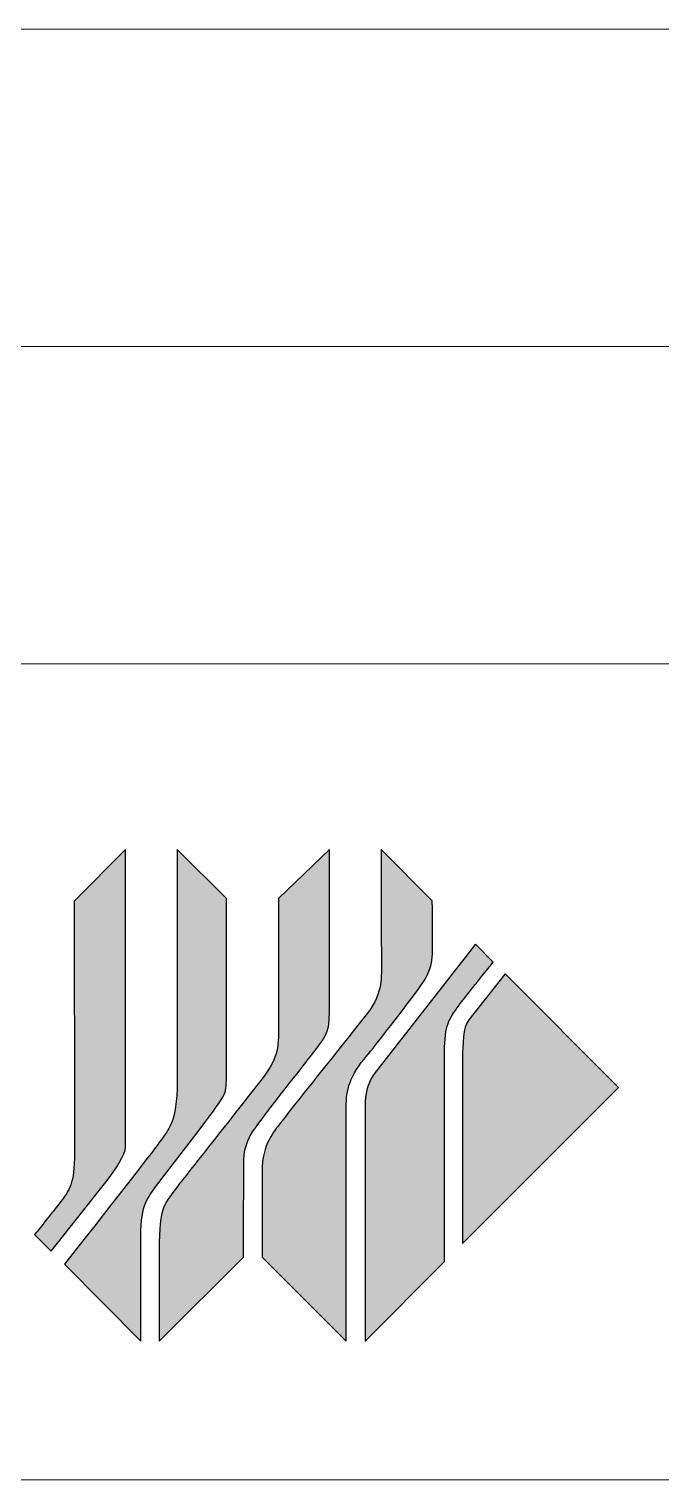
# Model space of a CAD drawing. Header units: millimetres. Extents: x 0 to 297, y 0 to 210.
# Drawn here: x 246.16 to 260.08, y 43 to 75 of the extents above; entities that cross this region are included whole.
import ezdxf

# ---------------------------------------------------------------- set-up
doc = ezdxf.new("R2010")
doc.units = ezdxf.units.MM

# ---------------------------------------------------------------- blocks, each defined once
blk = doc.blocks.new('块6')
at = {"linetype": 'Continuous', "true_color": 0x0080ff}
h = blk.add_hatch(color=150, dxfattribs=at)
edge = h.paths.add_edge_path(flags=0)
edge.add_line((1.0995, 2.1456), (0.862, 1.9071))
edge.add_spline(control_points=[(0.862, 1.9071), (0.8635, 1.2265), (0.8642, 0.8383), (0.8642, 0.7426)], knot_values=[0.777778, 0.777778, 0.777778, 0.777778, 1, 1, 1, 1], weights=[1, 1, 1, 1], degree=3, periodic=0)
edge.add_spline(control_points=[(0.8642, 0.7426), (0.8642, 0.5994), (0.8382, 0.5683), (0.8009, 0.519)], knot_values=[0.666667, 0.666667, 0.666667, 0.666667, 0.777778, 0.777778, 0.777778, 0.777778], weights=[1, 1, 1, 1], degree=3, periodic=0)
edge.add_spline(control_points=[(0.8009, 0.519), (0.776, 0.486), (0.7357, 0.435), (0.6798, 0.3658)], knot_values=[0.555556, 0.555556, 0.555556, 0.555556, 0.666667, 0.666667, 0.666667, 0.666667], weights=[1, 1, 1, 1], degree=3, periodic=0)
edge.add_line((0.6798, 0.3658), (0.7568, 0.2892))
edge.add_line((0.7568, 0.2892), (1.0192, 0.6216))
edge.add_spline(control_points=[(1.0192, 0.6216), (1.0531, 0.6657), (1.0995, 0.7376), (1.0995, 0.7701)], knot_values=[0.222222, 0.222222, 0.222222, 0.222222, 0.333333, 0.333333, 0.333333, 0.333333], weights=[1, 1, 1, 1], degree=3, periodic=0)
edge.add_line((1.0995, 0.7701), (1.0995, 2.1456))
h = blk.add_hatch(color=150, dxfattribs=at)
edge = h.paths.add_edge_path(flags=0)
edge.add_line((1.5656, 1.9192), (1.3382, 2.1456))
edge.add_line((1.3382, 2.1456), (1.3382, 1.0738))
edge.add_spline(control_points=[(1.3382, 1.0738), (1.3382, 0.8808), (1.2952, 0.8484), (1.2602, 0.7972)], knot_values=[0.727273, 0.727273, 0.727273, 0.727273, 0.818182, 0.818182, 0.818182, 0.818182], weights=[1, 1, 1, 1], degree=3, periodic=0)
edge.add_spline(control_points=[(1.2602, 0.7972), (1.236, 0.7632), (1.0886, 0.5737), (0.8179, 0.2289)], knot_values=[0.636364, 0.636364, 0.636364, 0.636364, 0.727273, 0.727273, 0.727273, 0.727273], weights=[1, 1, 1, 1], degree=3, periodic=0)
edge.add_line((0.8179, 0.2289), (1.1697, -0.1269))
edge.add_line((1.1697, -0.1269), (1.1697, 0.3585))
edge.add_spline(control_points=[(1.1697, 0.3585), (1.1697, 0.5087), (1.207, 0.538), (1.2375, 0.5856)], knot_values=[0.363636, 0.363636, 0.363636, 0.363636, 0.454545, 0.454545, 0.454545, 0.454545], weights=[1, 1, 1, 1], degree=3, periodic=0)
edge.add_line((1.2375, 0.5856), (1.4242, 0.8279))
edge.add_spline(control_points=[(1.4242, 0.8279), (1.5644, 1.016), (1.5656, 1.0089), (1.5656, 1.0908)], knot_values=[0.181818, 0.181818, 0.181818, 0.181818, 0.272727, 0.272727, 0.272727, 0.272727], weights=[1, 1, 1, 1], degree=3, periodic=0)
edge.add_line((1.5656, 1.0908), (1.5656, 1.9192))
h = blk.add_hatch(color=150, dxfattribs=at)
edge = h.paths.add_edge_path(flags=0)
edge.add_spline(control_points=[(1.3495, 0.6011), (1.2771, 0.5005), (1.2556, 0.5055), (1.2556, 0.2907)], knot_values=[0.307692, 0.307692, 0.307692, 0.307692, 0.384615, 0.384615, 0.384615, 0.384615], weights=[1, 1, 1, 1], degree=3, periodic=0)
edge.add_line((1.2556, 0.2907), (1.2556, -0.1269))
edge.add_line((1.2556, -0.1269), (1.6448, 0.2611))
edge.add_spline(control_points=[(1.6448, 0.2611), (1.6455, 0.5266), (1.6459, 0.6715), (1.6459, 0.6957)], knot_values=[0.538462, 0.538462, 0.538462, 0.538462, 0.615385, 0.615385, 0.615385, 0.615385], weights=[1, 1, 1, 1], degree=3, periodic=0)
edge.add_spline(control_points=[(1.6459, 0.6957), (1.6459, 0.7969), (1.6832, 0.8372), (1.7466, 0.9229)], knot_values=[0.615385, 0.615385, 0.615385, 0.615385, 0.692308, 0.692308, 0.692308, 0.692308], weights=[1, 1, 1, 1], degree=3, periodic=0)
edge.add_spline(control_points=[(1.7466, 0.9229), (1.8808, 1.0955), (1.9589, 1.1956), (1.9807, 1.223)], knot_values=[0.692308, 0.692308, 0.692308, 0.692308, 0.769231, 0.769231, 0.769231, 0.769231], weights=[1, 1, 1, 1], degree=3, periodic=0)
edge.add_spline(control_points=[(1.9807, 1.223), (2.0418, 1.3049), (2.0418, 1.3156), (2.0418, 1.4493)], knot_values=[0.769231, 0.769231, 0.769231, 0.769231, 0.846154, 0.846154, 0.846154, 0.846154], weights=[1, 1, 1, 1], degree=3, periodic=0)
edge.add_line((2.0418, 1.4493), (2.0418, 2.1456))
edge.add_line((2.0418, 2.1456), (1.8065, 1.9192))
edge.add_line((1.8065, 1.9192), (1.8065, 1.3557))
edge.add_spline(control_points=[(1.8065, 1.3557), (1.8065, 1.2362), (1.8144, 1.1903), (1.7183, 1.07)], knot_values=[0.153846, 0.153846, 0.153846, 0.153846, 0.230769, 0.230769, 0.230769, 0.230769], weights=[1, 1, 1, 1], degree=3, periodic=0)
edge.add_spline(control_points=[(1.7183, 1.07), (1.4958, 0.7866), (1.3729, 0.6303), (1.3495, 0.6011)], knot_values=[0.230769, 0.230769, 0.230769, 0.230769, 0.307692, 0.307692, 0.307692, 0.307692], weights=[1, 1, 1, 1], degree=3, periodic=0)
h = blk.add_hatch(color=150, dxfattribs=at)
edge = h.paths.add_edge_path(flags=0)
edge.add_spline(control_points=[(1.8167, 0.883), (1.7873, 0.8428), (1.7307, 0.7874), (1.7307, 0.6554)], knot_values=[0.230769, 0.230769, 0.230769, 0.230769, 0.307692, 0.307692, 0.307692, 0.307692], weights=[1, 1, 1, 1], degree=3, periodic=0)
edge.add_line((1.7307, 0.6554), (1.7307, 0.2611))
edge.add_line((1.7307, 0.2611), (2.1187, -0.1269))
edge.add_line((2.1187, -0.1269), (2.1187, 0.9384))
edge.add_spline(control_points=[(2.1187, 0.9384), (2.1187, 1.0202), (2.1266, 1.0855), (2.2024, 1.1772)], knot_values=[0.538462, 0.538462, 0.538462, 0.538462, 0.615385, 0.615385, 0.615385, 0.615385], weights=[1, 1, 1, 1], degree=3, periodic=0)
edge.add_spline(control_points=[(2.2024, 1.1772), (2.253, 1.2384), (2.3272, 1.3338), (2.4253, 1.4636)], knot_values=[0.615385, 0.615385, 0.615385, 0.615385, 0.692308, 0.692308, 0.692308, 0.692308], weights=[1, 1, 1, 1], degree=3, periodic=0)
edge.add_spline(control_points=[(2.4253, 1.4636), (2.4909, 1.5505), (2.518, 1.5907), (2.518, 1.6786)], knot_values=[0.692308, 0.692308, 0.692308, 0.692308, 0.769231, 0.769231, 0.769231, 0.769231], weights=[1, 1, 1, 1], degree=3, periodic=0)
edge.add_spline(control_points=[(2.518, 1.6786), (2.518, 1.7371), (2.5177, 1.8135), (2.5169, 1.9079)], knot_values=[0.769231, 0.769231, 0.769231, 0.769231, 0.846154, 0.846154, 0.846154, 0.846154], weights=[1, 1, 1, 1], degree=3, periodic=0)
edge.add_line((2.5169, 1.9079), (2.2805, 2.1456))
edge.add_spline(control_points=[(2.2805, 2.1456), (2.2813, 1.8457), (2.2816, 1.6732), (2.2816, 1.6281)], knot_values=[0, 0, 0, 0, 0.076923, 0.076923, 0.076923, 0.076923], weights=[1, 1, 1, 1], degree=3, periodic=0)
edge.add_spline(control_points=[(2.2816, 1.6281), (2.2816, 1.56), (2.2907, 1.4876), (2.2183, 1.3899)], knot_values=[0.076923, 0.076923, 0.076923, 0.076923, 0.153846, 0.153846, 0.153846, 0.153846], weights=[1, 1, 1, 1], degree=3, periodic=0)
edge.add_spline(control_points=[(2.2183, 1.3899), (1.9702, 1.0786), (1.8363, 0.9096), (1.8167, 0.883)], knot_values=[0.153846, 0.153846, 0.153846, 0.153846, 0.230769, 0.230769, 0.230769, 0.230769], weights=[1, 1, 1, 1], degree=3, periodic=0)
h = blk.add_hatch(color=150, dxfattribs=at)
edge = h.paths.add_edge_path(flags=0)
edge.add_spline(control_points=[(2.2647, 1.1303), (2.1957, 1.0453), (2.207, 0.9764), (2.207, 0.901)], knot_values=[0.666667, 0.666667, 0.666667, 0.666667, 0.777778, 0.777778, 0.777778, 0.777778], weights=[1, 1, 1, 1], degree=3, periodic=0)
edge.add_line((2.207, 0.901), (2.207, -0.1269))
edge.add_line((2.207, -0.1269), (2.5735, 0.2413))
edge.add_line((2.5735, 0.2413), (2.5735, 1.2087))
edge.add_spline(control_points=[(2.5735, 1.2087), (2.5735, 1.3356), (2.595, 1.3635), (2.6391, 1.4235)], knot_values=[0.222222, 0.222222, 0.222222, 0.222222, 0.333333, 0.333333, 0.333333, 0.333333], weights=[1, 1, 1, 1], degree=3, periodic=0)
edge.add_spline(control_points=[(2.6391, 1.4235), (2.6587, 1.4502), (2.7119, 1.5175), (2.7986, 1.6253)], knot_values=[0.111111, 0.111111, 0.111111, 0.111111, 0.222222, 0.222222, 0.222222, 0.222222], weights=[1, 1, 1, 1], degree=3, periodic=0)
edge.add_line((2.7986, 1.6253), (2.7171, 1.7079))
edge.add_line((2.7171, 1.7079), (2.2647, 1.1303))
h = blk.add_hatch(color=150, dxfattribs=at)
edge = h.paths.add_edge_path(flags=0)
edge.add_line((2.854, 1.5705), (2.6855, 1.3585))
edge.add_spline(control_points=[(2.6855, 1.3585), (2.6583, 1.3211), (2.6572, 1.2438), (2.6572, 1.1847)], knot_values=[0.5, 0.5, 0.5, 0.5, 0.666667, 0.666667, 0.666667, 0.666667], weights=[1, 1, 1, 1], degree=3, periodic=0)
edge.add_line((2.6572, 1.1847), (2.6572, 0.3245))
edge.add_line((2.6572, 0.3245), (3.3766, 1.0453))
edge.add_line((3.3766, 1.0453), (2.854, 1.5705))
at = {"color": 179, "linetype": 'Continuous', "lineweight": 25, "true_color": 0x212142}
for p, q in [((1.0995, 2.1456), (0.862, 1.9071)), ((1.0995, 0.7701), (1.0995, 2.1456)), ((1.5656, 1.9192), (1.3382, 2.1456)), ((1.3382, 2.1456), (1.3382, 1.0738)), ((2.0418, 2.1456), (1.8065, 1.9192)), ((2.0418, 1.4493), (2.0418, 2.1456)), ((2.5169, 1.9079), (2.2805, 2.1456)), ((1.5656, 1.0908), (1.5656, 1.9192)), ((1.8065, 1.9192), (1.8065, 1.3557)), ((2.7171, 1.7079), (2.2647, 1.1303)), ((2.7986, 1.6253), (2.7171, 1.7079)), ((2.854, 1.5705), (2.6855, 1.3585)), ((3.3766, 1.0453), (2.854, 1.5705)), ((2.5735, 0.2413), (2.5735, 1.2087)), ((2.6572, 1.1847), (2.6572, 0.3245)), ((2.6572, 0.3245), (3.3766, 1.0453)), ((2.1187, -0.1269), (2.1187, 0.9384)), ((2.207, 0.901), (2.207, -0.1269)), ((1.2375, 0.5856), (1.4242, 0.8279)), ((0.7568, 0.2892), (1.0192, 0.6216)), ((1.7307, 0.6554), (1.7307, 0.2611)), ((0.6798, 0.3658), (0.7568, 0.2892)), ((1.1697, -0.1269), (1.1697, 0.3585)), ((1.2556, 0.2907), (1.2556, -0.1269)), ((0.8179, 0.2289), (1.1697, -0.1269)), ((1.2556, -0.1269), (1.6448, 0.2611)), ((1.7307, 0.2611), (2.1187, -0.1269)), ((2.207, -0.1269), (2.5735, 0.2413))]:
    blk.add_line(p, q, dxfattribs=at)
for points in [[(2.2805, 2.1456), (2.2813, 1.8457), (2.2816, 1.6732), (2.2816, 1.6281)], [(0.862, 1.9071), (0.8635, 1.2265), (0.8642, 0.8383), (0.8642, 0.7426)], [(2.518, 1.6786), (2.518, 1.7371), (2.5177, 1.8135), (2.5169, 1.9079)], [(2.4253, 1.4636), (2.4909, 1.5505), (2.518, 1.5907), (2.518, 1.6786)], [(2.2816, 1.6281), (2.2816, 1.56), (2.2907, 1.4876), (2.2183, 1.3899)], [(2.6391, 1.4235), (2.6587, 1.4502), (2.7119, 1.5175), (2.7986, 1.6253)], [(1.9807, 1.223), (2.0418, 1.3049), (2.0418, 1.3156), (2.0418, 1.4493)], [(2.2024, 1.1772), (2.253, 1.2384), (2.3272, 1.3338), (2.4253, 1.4636)], [(2.5735, 1.2087), (2.5735, 1.3356), (2.595, 1.3635), (2.6391, 1.4235)], [(1.8065, 1.3557), (1.8065, 1.2362), (1.8144, 1.1903), (1.7183, 1.07)], [(2.2183, 1.3899), (1.9702, 1.0786), (1.8363, 0.9096), (1.8167, 0.883)], [(2.6855, 1.3585), (2.6583, 1.3211), (2.6572, 1.2438), (2.6572, 1.1847)], [(1.7466, 0.9229), (1.8808, 1.0955), (1.9589, 1.1956), (1.9807, 1.223)], [(2.1187, 0.9384), (2.1187, 1.0202), (2.1266, 1.0855), (2.2024, 1.1772)], [(1.3382, 1.0738), (1.3382, 0.8808), (1.2952, 0.8484), (1.2602, 0.7972)], [(1.4242, 0.8279), (1.5644, 1.016), (1.5656, 1.0089), (1.5656, 1.0908)], [(2.2647, 1.1303), (2.1957, 1.0453), (2.207, 0.9764), (2.207, 0.901)], [(1.7183, 1.07), (1.4958, 0.7866), (1.3729, 0.6303), (1.3495, 0.6011)], [(1.6459, 0.6957), (1.6459, 0.7969), (1.6832, 0.8372), (1.7466, 0.9229)], [(1.8167, 0.883), (1.7873, 0.8428), (1.7307, 0.7874), (1.7307, 0.6554)], [(0.8642, 0.7426), (0.8642, 0.5994), (0.8382, 0.5683), (0.8009, 0.519)], [(1.2602, 0.7972), (1.236, 0.7632), (1.0886, 0.5737), (0.8179, 0.2289)], [(1.0192, 0.6216), (1.0531, 0.6657), (1.0995, 0.7376), (1.0995, 0.7701)], [(1.6448, 0.2611), (1.6455, 0.5266), (1.6459, 0.6715), (1.6459, 0.6957)], [(1.1697, 0.3585), (1.1697, 0.5087), (1.207, 0.538), (1.2375, 0.5856)], [(1.3495, 0.6011), (1.2771, 0.5005), (1.2556, 0.5055), (1.2556, 0.2907)], [(0.8009, 0.519), (0.776, 0.486), (0.7357, 0.435), (0.6798, 0.3658)]]:
    blk.add_open_spline(points, degree=3, dxfattribs=at)

msp = doc.modelspace()

# ---------------------------------------------------------------- linework, layer by layer
at = {"color": 7, "linetype": 'Continuous', "lineweight": 18}
for p, q in [((112, 75), (292, 75)), ((112, 68), (292, 68)), ((112, 61), (292, 61)), ((112, 61), (292, 61)), ((242, 43), (292, 43))]:
    msp.add_line(p, q, dxfattribs=at)

# ---------------------------------------------------------------- block references
at = {"color": 7, "linetype": 'Continuous', "xscale": 4.77, "yscale": 4.77, "zscale": 4.77}
msp.add_blockref('块6', (243.037, 46.669), dxfattribs=at)

doc.saveas('drawing.dxf')
